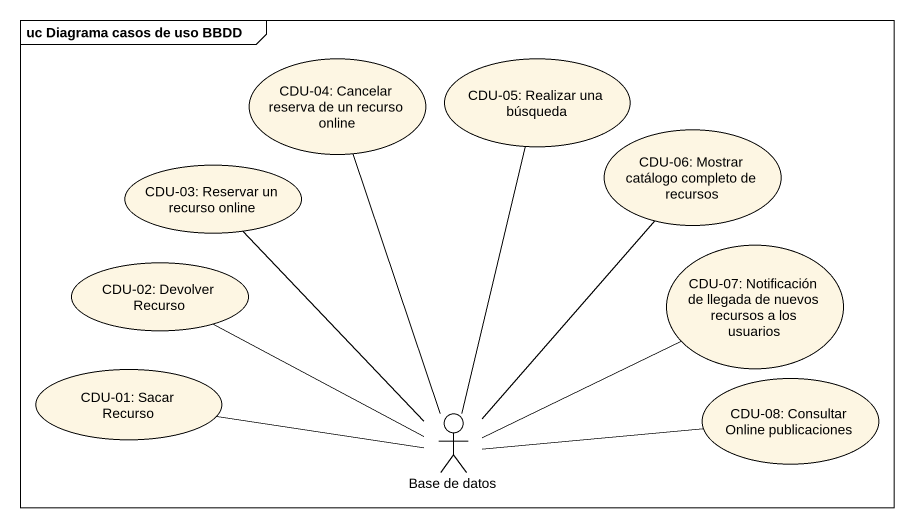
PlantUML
@startuml
mainframe uc Diagrama casos de uso BBDD
usecase "CDU-04: Cancelar reserva de un recurso online" as CDU_04_Cancelar_reserva_de
usecase "CDU-05: Realizar una búsqueda" as CDU_05_Realizar_una_búsqueda
usecase "CDU-03: Reservar un recurso online" as CDU_03_Reservar_un_recurso
usecase "CDU-06: Mostrar catálogo completo de recursos" as CDU_06_Mostrar_catálogo
usecase "CDU-02: Devolver Recurso" as CDU_02_Devolver_Recurso
usecase "CDU-07: Notificación de llegada de nuevos recursos a los usuarios" as CDU_07_Notificación_de
usecase "CDU-01: Sacar Recurso" as CDU_01_Sacar_Recurso
usecase "CDU-08: Consultar Online publicaciones" as CDU_08_Consultar_Online
actor "Base de datos" as Base_de_datos
CDU_04_Cancelar_reserva_de -- Base_de_datos
CDU_05_Realizar_una_búsqueda -- Base_de_datos
CDU_03_Reservar_un_recurso -- Base_de_datos
CDU_06_Mostrar_catálogo -- Base_de_datos
CDU_02_Devolver_Recurso -right- Base_de_datos
CDU_07_Notificación_de -left- Base_de_datos
CDU_01_Sacar_Recurso -right- Base_de_datos
CDU_08_Consultar_Online -left- Base_de_datos
@enduml
